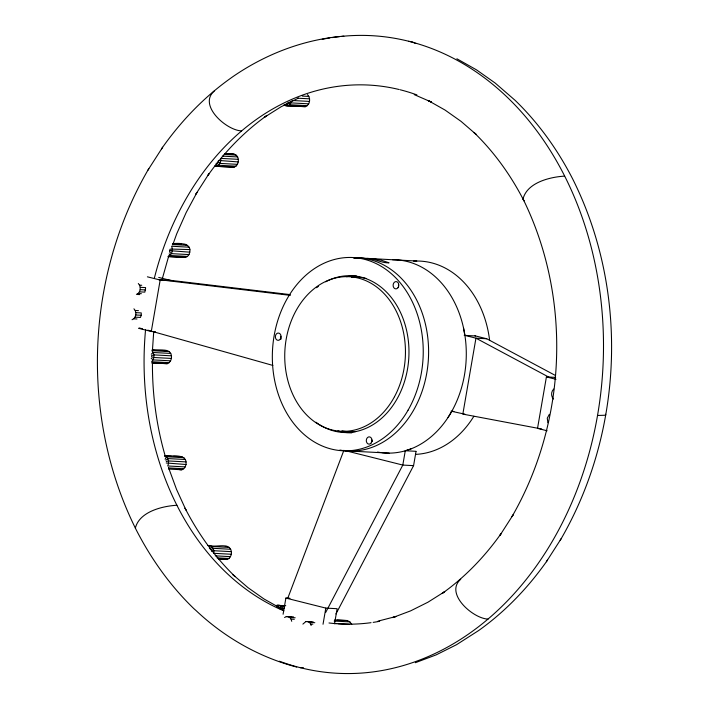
<?xml version="1.0" encoding="UTF-8"?>
<svg xmlns="http://www.w3.org/2000/svg" width="709" height="709" viewBox="0 0 709 709"><rect width="100%" height="100%" fill="white"/><g stroke="black" fill="none" stroke-linecap="round" stroke-linejoin="round"><path stroke-width="1.06" d="M152.435 362.414C152.231 394.177 156.467 426.065 165.383 456.569M132.051 319.724C136.367 318.181 137.112 311.836 133.939 308.814M296.672 667.054C259.06 657.181 224.416 637.347 196.18 610.697L193.894 608.668C170.355 585.944 151.203 559.038 136.288 529.969L135.357 528.09C139.319 511.765 162.113 506.093 176.931 505.251M136.42 294.412C140.745 292.87 141.481 286.525 138.308 283.503M135.082 317.153L140.471 317.437L141.206 315.266L141.251 312.917L135.862 312.634M139.451 291.842L144.84 292.126L145.602 288.395M172.721 243.666C180.485 242.788 193.796 243.462 188.966 254.584L171.472 253.645L169.548 251.987L170.018 249.24M152.107 362.99L167.253 363.682C170.461 362.6 171.826 358.976 171.481 355.829C170.08 346.763 158.125 351.567 152.178 349.794M186.024 464.501C187.575 452.581 171.436 456.995 164.585 455.754C168.645 457.163 169.504 462.481 167.714 465.973L185.209 466.903L186.024 464.501L166.234 462.986M218.576 559.162L227.164 559.507C230.372 558.417 231.737 554.793 231.391 551.646C229.681 541.836 216.272 547.827 209.899 545.505L207.879 545.513M234.112 167.182L214.588 166.26L234.112 167.182C237.311 166.101 238.676 162.476 238.33 159.33C237.63 152.382 229.406 153.933 224.505 153.596M284.008 104.772L285.86 105.756L305.384 106.678C310.161 104.967 310.985 97.939 307.467 94.598M378.021 621.137L396.136 616.44L392.715 617.61L410.573 610.883L427.952 602.207L444.711 591.643L442.159 593.46C465.113 577.126 484.796 556.574 501.068 533.629L499.88 535.49L513.068 514.938L512.004 516.586C567.085 421.093 571.906 297.966 523.038 198.972C527 182.638 549.794 176.975 564.612 176.124M152.444 350.335L153.72 331.706M138.512 328.285L151.283 331.493L160.172 280.028L171.472 280.631L158.71 277.423M209.563 547.472L209.899 545.505C213.099 546.559 214.304 550.237 213.843 553.312L231.338 554.252M286.197 103.789L285.86 105.756L305.384 106.678M278.531 608.225L279.045 605.264L277.015 605.282L277.29 607.241M283.095 614.242L285.887 598.077L289.999 598.299M323.029 624.257L325.821 608.1L337.129 608.703L334.524 623.778M405.247 450.942L402.809 465.069L325.697 612.408M335.951 613.959L413.577 465.645L416.015 451.518M555.661 377.401L546.417 376.904L537.528 428.369L547.1 430.771M162.281 278.841L168.742 255.94M291.789 101.29L289.777 104.746L287.889 105.747L287.482 102.796M172.739 244.862L176.727 233.784L186.166 212.558L196.996 192.414L195.932 194.062L209.12 173.51L207.932 175.371C224.204 152.426 243.887 131.874 266.841 115.54L264.289 117.357L281.048 106.793L298.427 98.117M287.748 598.299L343.892 450.295M148.828 168.751L147.773 170.399C85.745 277.937 80.321 416.6 135.357 528.09M165.091 459.246L166.438 456.738L183.932 457.668M230.655 549.253L213.161 548.323L211.176 549.998L210.413 548.996L211.761 546.488L229.255 547.419M279.55 608.756L280.897 606.248L284.185 606.425M560.172 540.249L561.227 538.601C623.255 431.063 628.679 292.4 573.643 180.91L572.712 179.031C557.797 149.962 538.645 123.056 515.106 100.332L495.139 83.024L476.448 69.819L456.888 58.776M448.061 417.477L451.722 411.317L453.875 411.433M161.43 149.112L162.627 147.25C181.344 120.858 203.979 97.222 230.381 78.433L232.933 76.616C265.689 54.052 304.072 39.243 343.856 36.168M415.332 662.711L436.195 654.859L456.49 644.72L478.619 630.567C505.021 611.778 527.656 588.142 546.373 561.75L547.57 559.888M147.773 170.399L162.627 147.25M546.373 561.75L561.227 538.601M168.272 256.623L185.607 257.429L187.495 256.428L188.966 254.584M179.82 469.766L181.85 469.757L183.737 468.746L185.209 466.903M302.894 624.106L305.925 621.527L313.139 621.811M553.711 389.037C550.982 391.616 550.822 396.384 553.534 399.034M549.333 414.34L547.268 418.186L547.889 422.697M151.265 354.181L153.25 352.497L170.745 353.428M165.862 460.247L167.838 458.572L185.341 459.503M280.977 609.199L282.297 608.083L284.486 608.198M214.224 91.071C197.811 105.207 226.508 130.509 241.592 130.89M460.726 579.271C444.321 593.398 473.018 618.709 488.102 619.09M284.575 617.512L286.285 616.608L293.499 616.883M411.096 448.85L405.282 450.738L416.05 451.314M170.789 249.045L189.826 249.577M166.26 461.568L168.574 460.965L186.068 461.896M211.583 551.318L213.896 550.716L231.391 551.646M353.871 258.457L364.391 258.395M300.394 667.718L303.31 667.524M234.342 154.119L224.664 153.72M183.808 244.375L185.838 244.366M182.08 456.685L173.492 456.348M225.373 546.444L227.394 546.435M351.779 624.407L349.856 621.89L347.313 620.543L337.209 620.171M597.536 415.465L605.211 415.244L605.823 414.818L605.397 414.233M302.309 96.078L308.867 96.424M297.576 98.188L309.603 98.826M292.064 100.492L309.558 101.422M308.743 103.833L291.248 102.894L289.963 101.786M307.272 105.676L289.777 104.746L288.519 102.247M224.168 154.465L236.194 155.103M222.289 156.122L237.604 156.937M238.33 159.33L220.836 158.399C221.181 161.546 219.817 165.17 216.617 166.252L216.21 163.3M238.286 161.927L218.496 160.42L218.053 161.741L219.976 163.407L237.471 164.337M236 166.181L218.505 165.25L217.246 162.751M172.881 243.79L181.628 244.259M172.384 244.534L187.699 245.349M189.099 247.184L171.596 246.245C173.297 249.852 172.154 255.08 168.113 256.498L185.607 257.429M416.777 261.036L354.863 257.73A96.752 75.384 -86.9 0 1 428.227 361.484A96.752 75.384 -86.9 0 1 339.868 450.038M189.782 252.174L169.992 250.667M187.495 256.428L170 255.497L169.159 253.831M139.576 285.16L141.729 285.266M140.24 287.322L145.62 287.606M140.196 289.671L145.575 289.954M138.131 293.508L141.357 293.677M137.502 294.474L139.655 294.589M135.206 310.462L138.432 310.639M135.827 314.982L141.206 315.266M475.597 335.96L464.838 335.384L463.518 327.983M133.762 318.82L136.988 318.988M555.51 375.522L486.72 338.751L475.952 338.175L464.182 335.224M151.283 331.493L155.395 331.706M153.428 349.98L165.463 350.627M169.345 351.602L151.85 350.663C154.846 353.596 154.668 358.887 151.646 361.741L169.15 362.671M171.481 355.829L153.977 354.89L151.673 355.493L151.646 356.919L153.933 357.496L171.427 358.426M170.612 360.828L153.117 359.897L151.194 358.231M151.948 362.866L167.253 363.682M464.989 414.224L451.066 411.158M351.442 451.128L389.126 453.131M413.577 465.645L402.809 465.069L344.964 450.561M164.745 455.878L171.303 456.233M168.432 467.931L183.737 468.746M168.724 469.057L181.85 469.757M215.217 555.838L230.522 556.654M217.025 557.859L229.06 558.497M218.416 559.038L227.164 559.507M277.015 605.282L285.762 605.743M286.285 616.608L291.665 616.892M288.12 616.591L289.795 617.486L295.174 617.769M334.754 619.87L347.313 620.543M334.161 621.057L349.856 621.89M289.795 617.486L291.062 619.134L294.288 619.311M305.925 621.527L311.313 621.82M333.983 623.45L336.075 623.566M338.175 623.681L349.688 624.292M307.759 621.518L309.434 622.413L314.814 622.697M309.434 622.413L310.702 624.062L312.855 624.177M367.315 258.422C374.893 258.466 381.495 263.243 389.064 262.817L380.99 260.123L372.695 258.714M166.225 279.807L290.132 294.616M158.745 279.621L290.327 295.361M408.606 41.282L412.328 41.946L415.749 43.524M541.694 428.989L462.835 414.109L475.952 338.175L549.581 377.543M474.95 335.8L486.72 338.751M147.401 276.82L160.172 280.028M546.417 376.904L555.989 379.306M139.301 327.992L142.474 328.79M285.887 598.077L325.821 608.1M147.773 330.155L272.859 365.427M414.26 94.625L431.533 102.114L428.289 100.607L445.039 110.055L461.036 121.363L476.173 134.444L473.887 132.415C494.35 152.169 511.003 175.575 523.969 200.842L523.038 198.972M209.394 548.456L210.413 548.996M279.045 605.264L280.897 606.248L282.297 608.083L283.033 610.476M280.711 608.393L263.961 598.945L247.964 587.637L232.827 574.556L235.113 576.585C214.65 556.831 197.997 533.425 185.031 508.158L185.962 510.028L176.55 489.432L168.6 467.807M310.702 624.062L311.136 625.506M291.062 619.134L291.718 621.306M351.558 277.184A77.405 60.309 -86.9 0 1 366.269 278.495M355.732 431.595A77.405 60.309 -86.9 0 1 341.977 430.806M351.761 432.862A78.477 61.142 -86.9 0 1 337.909 430.886M346.541 276.714A78.477 61.142 -86.9 0 1 356.547 276.031M325.644 281.801A78.477 61.142 -86.9 0 1 408.88 356.388A78.477 61.142 -86.9 0 1 319.467 424.629M318.58 424.053A78.477 61.142 -86.9 0 1 315.975 422.227M316.639 287.712A78.477 61.142 -86.9 0 1 318.385 286.383M398.538 286.25A3.651 2.845 -86.9 0 1 398.555 284.823M371.72 441.512A3.651 2.845 -86.9 0 1 371.738 440.085M281.189 339.026A3.651 2.845 -86.9 0 1 280.817 336.288M392.547 259.742A96.752 75.384 -86.9 0 1 466.097 360.784A96.752 75.384 -86.9 0 1 381.743 452.705M380.689 452.572A96.752 75.384 -86.9 0 1 377.551 452.05M372.455 441.317A2.685 2.092 -86.9 0 1 372.473 440.271M413.604 261.134A96.752 75.384 -86.9 0 1 489.644 340.542M473.86 416.28A96.752 75.384 -86.9 0 1 415.465 454.38M154.402 277.955A269.828 210.236 -86.9 0 1 399.167 89.529M400.222 89.786A269.828 210.236 -86.9 0 1 416.919 94.909M379.643 621.288A269.828 210.236 -86.9 0 1 373.191 622.369M371.037 622.679A269.828 210.236 -86.9 0 1 328.994 622.972M283.884 610.874A269.828 210.236 -86.9 0 1 145.584 329.437M341.685 36.381A319.28 248.762 -86.9 0 1 601.471 386.547A319.28 248.762 -86.9 0 1 279.417 661.213M322.214 39.314A319.28 248.762 -86.9 0 1 329.765 37.94M331.936 37.604A319.28 248.762 -86.9 0 1 339.522 36.611M394.496 396.712A77.405 60.309 -86.9 0 0 350.397 276.785A77.405 60.309 -86.9 0 0 290.353 388.497A77.405 60.309 -86.9 0 0 394.496 396.712M408.092 410.139A96.752 75.384 -86.9 0 0 356.866 257.872A96.752 75.384 -86.9 0 0 278.353 394.408A96.752 75.384 -86.9 0 0 408.092 410.139M398.059 287.632A3.651 2.845 -86.9 0 0 396.579 281.65A3.651 2.845 -86.9 0 0 393.238 286.418A3.651 2.845 -86.9 0 0 398.059 287.632M371.241 442.895A3.651 2.845 -86.9 0 0 369.761 436.912A3.651 2.845 -86.9 0 0 366.42 441.689A3.651 2.845 -86.9 0 0 371.241 442.895M280.312 339.088A3.651 2.845 -86.9 0 0 278.832 333.106A3.651 2.845 -86.9 0 0 275.491 337.883A3.651 2.845 -86.9 0 0 280.312 339.088"/></g></svg>
